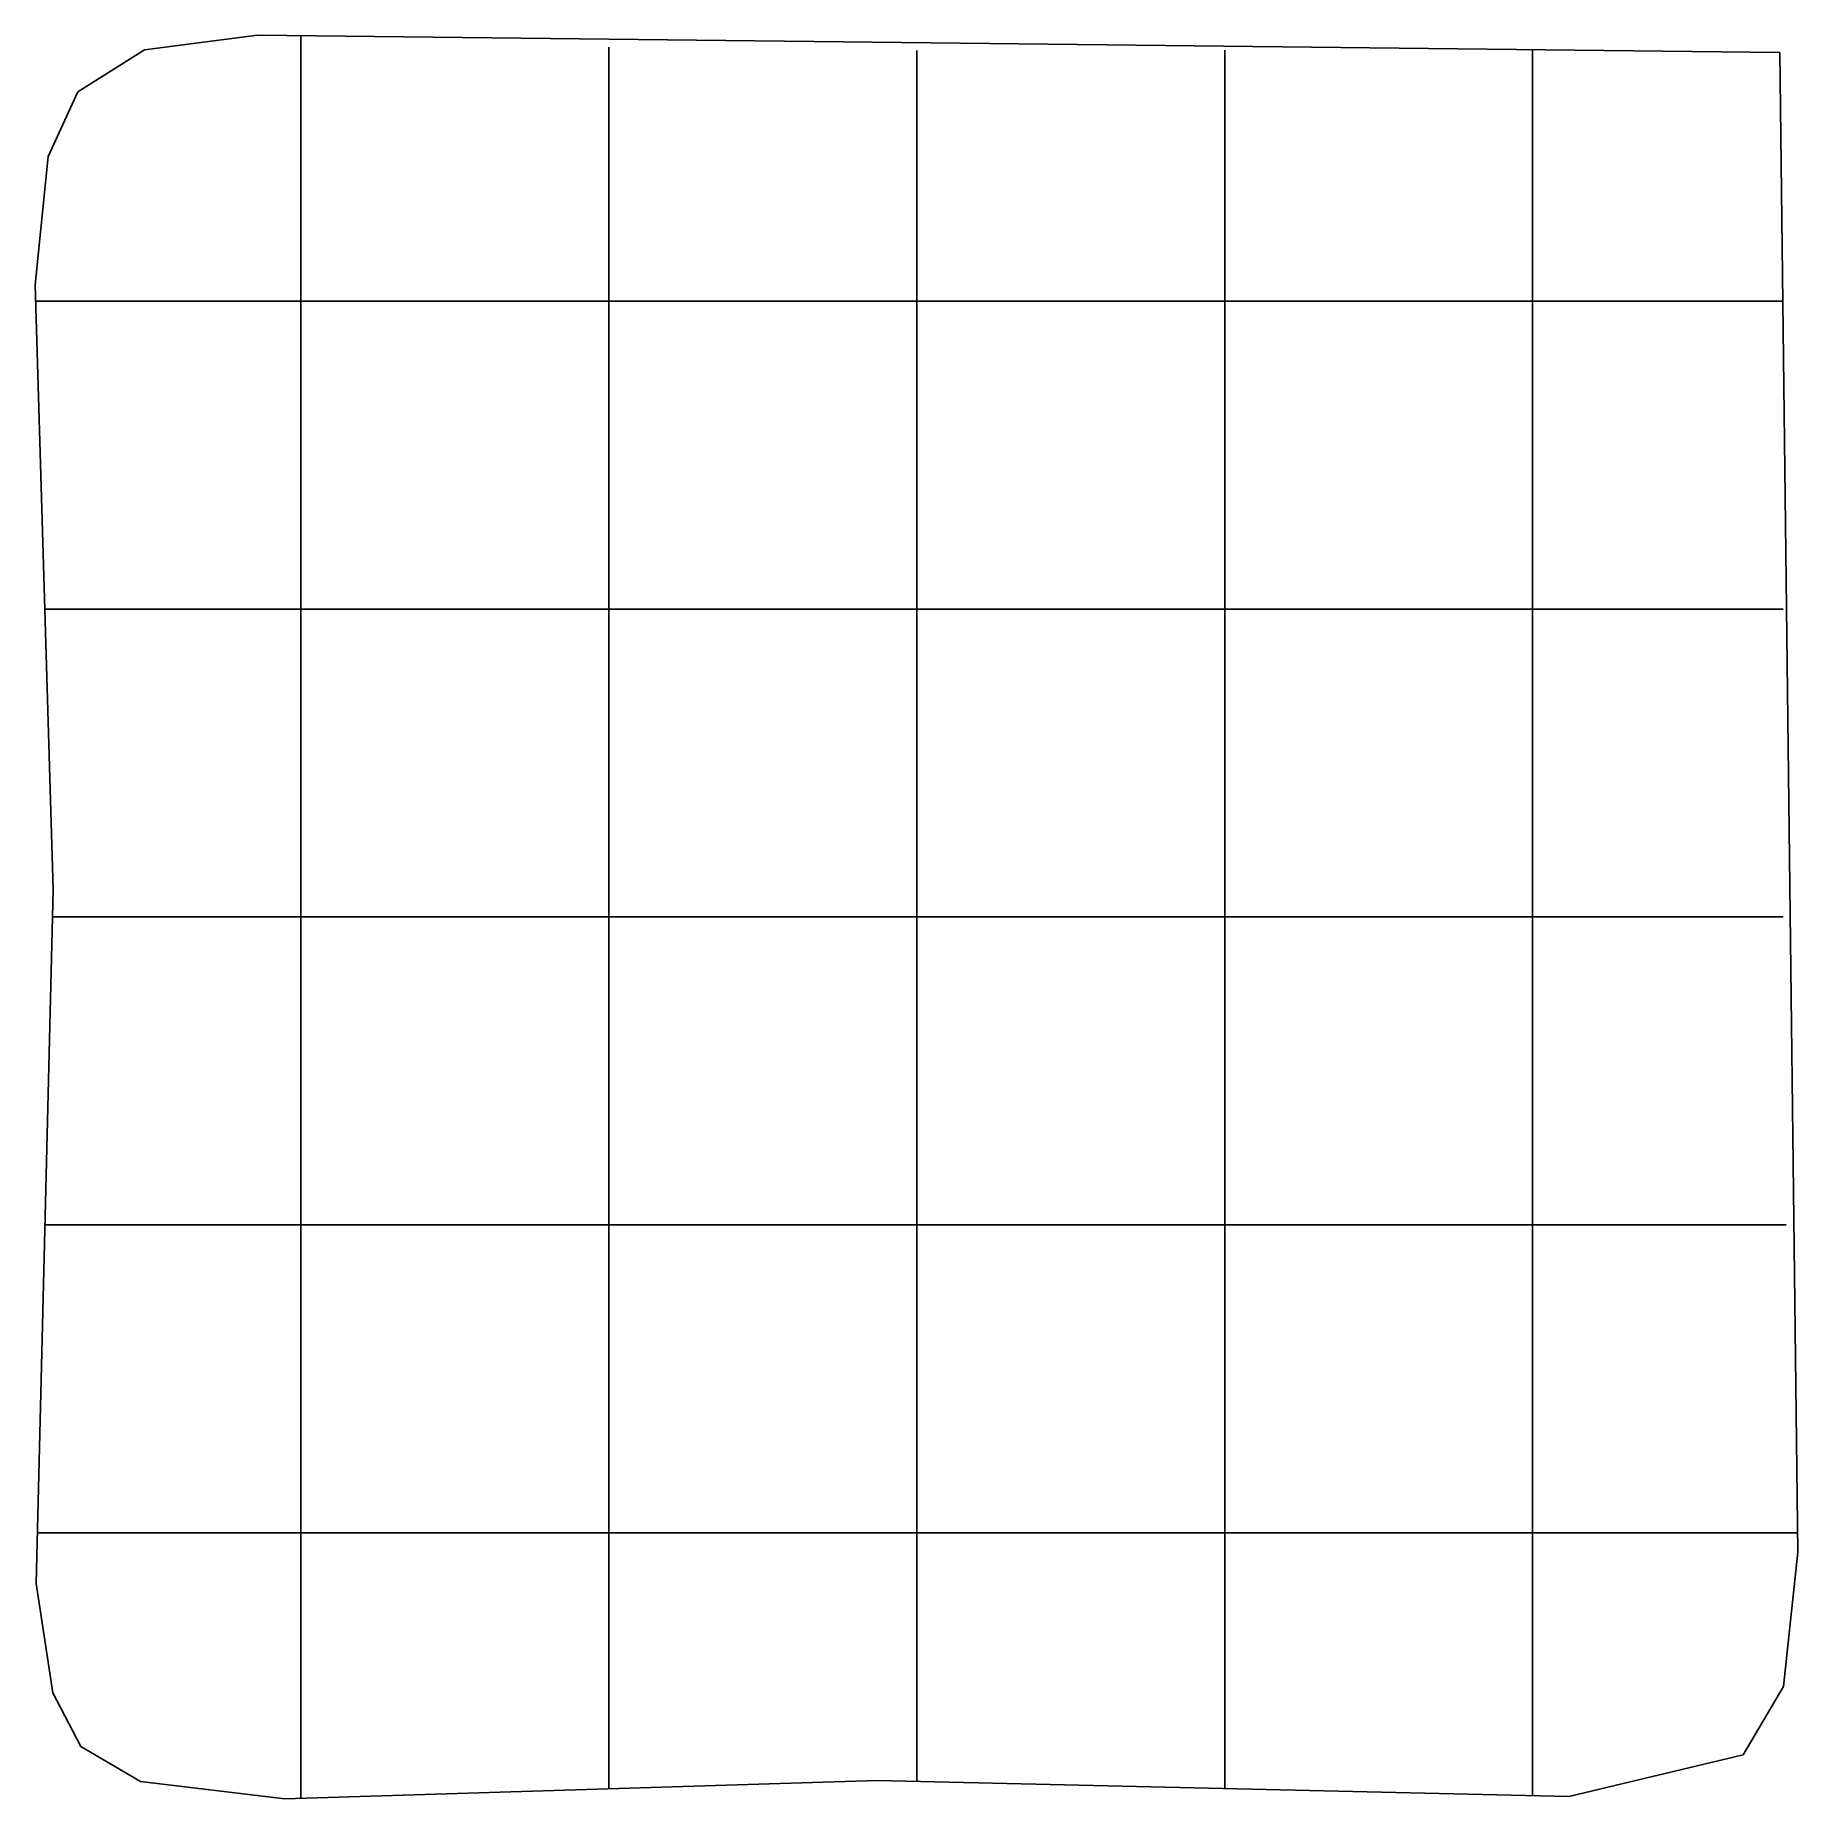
# Model space of a CAD drawing. Extents: x 0.4 to 14.7, y 0.4 to 14.8.
import ezdxf

# ---------------------------------------------------------------- set-up
doc = ezdxf.new("R2010")
doc.units = 0

msp = doc.modelspace()

# ---------------------------------------------------------------- linework, layer by layer
for p, q in [((1.324337, 14.63406), (2.242151, 14.751282)), ((1.324337, 14.63406), (2.242151, 14.751282)), ((2.242151, 14.751282), (14.600754, 14.610127)), ((2.242151, 14.751282), (14.600754, 14.610127)), ((0.783499, 14.291276), (1.324337, 14.63406)), ((0.783499, 14.291276), (1.324337, 14.63406)), ((2.592849, 14.626596), (2.592849, 14.742)), ((2.592849, 14.534231), (2.592849, 14.626596)), ((5.092849, 14.534328), (5.092849, 14.655)), ((7.592849, 14.510058), (7.592849, 14.628)), ((10.092849, 14.50879), (10.092849, 14.631)), ((12.592849, 14.513049), (12.592849, 14.635)), ((14.600754, 14.610127), (14.74491, 2.433923)), ((14.600754, 14.610127), (14.74491, 2.433923)), ((2.592849, 14.296562), (2.592849, 14.534231)), ((5.092849, 14.46237), (5.092849, 14.534328)), ((5.092849, 14.220159), (5.092849, 14.46237)), ((7.592849, 14.196141), (7.592849, 14.510058)), ((10.092849, 14.442166), (10.092849, 14.50879)), ((12.592849, 14.445544), (12.592849, 14.513049)), ((10.092849, 14.198816), (10.092849, 14.442166)), ((12.592849, 14.202381), (12.592849, 14.445544)), ((0.541827, 13.767304), (0.783499, 14.291276)), ((0.541827, 13.767304), (0.783499, 14.291276)), ((2.592849, 13.107423), (2.592849, 14.296562)), ((5.092849, 13.009104), (5.092849, 14.220159)), ((7.592849, 12.977885), (7.592849, 14.196141)), ((10.092849, 12.982067), (10.092849, 14.198816)), ((12.592849, 12.986565), (12.592849, 14.202381)), ((0.436713, 12.724442), (0.541827, 13.767304)), ((0.436713, 12.724442), (0.541827, 13.767304)), ((2.592849, 12.994123), (2.592849, 13.107423)), ((2.592849, 12.73949), (2.592849, 12.994123)), ((5.092849, 12.920884), (5.092849, 13.009104)), ((5.092849, 12.6654), (5.092849, 12.920884)), ((7.592849, 12.897039), (7.592849, 12.977885)), ((7.592849, 12.642406), (7.592849, 12.897039)), ((10.092849, 12.900445), (10.092849, 12.982067)), ((10.092849, 12.644961), (10.092849, 12.900445)), ((12.592849, 12.903852), (12.592849, 12.986565)), ((12.592849, 12.648368), (12.592849, 12.903852)), ((0.440076, 12.810265), (0.440076, 12.810265)), ((0.580837, 7.813887), (0.436713, 12.724442)), ((0.580837, 7.813887), (0.436713, 12.724442)), ((2.592849, 12.529671), (2.592849, 12.73949)), ((5.092849, 12.455581), (5.092849, 12.6654)), ((7.592849, 12.432587), (7.592849, 12.642406)), ((10.092849, 12.435142), (10.092849, 12.644961)), ((12.592849, 12.438548), (12.592849, 12.648368)), ((0.438, 12.592238), (0.553115, 12.592238)), ((0.438, 12.592238), (0.553115, 12.592238)), ((0.553115, 12.592238), (0.646711, 12.592238)), ((0.646711, 12.592238), (0.884098, 12.592238)), ((0.884098, 12.592238), (2.071031, 12.592238)), ((2.071031, 12.592238), (2.185768, 12.592238)), ((2.185768, 12.592238), (2.441252, 12.592238)), ((2.441252, 12.592238), (2.651071, 12.592238)), ((2.592849, 12.345078), (2.592849, 12.529671)), ((2.651071, 12.592238), (2.836064, 12.592238)), ((2.836064, 12.592238), (3.993462, 12.592238)), ((3.993462, 12.592238), (4.224941, 12.592238)), ((4.224941, 12.592238), (4.540707, 12.592238)), ((4.540707, 12.592238), (4.545682, 12.592238)), ((4.545682, 12.592238), (4.553802, 12.592238)), ((4.553802, 12.592238), (4.56735, 12.592238)), ((4.56735, 12.592238), (4.581746, 12.592238)), ((4.581746, 12.592238), (4.591274, 12.592238)), ((4.591274, 12.592238), (4.59675, 12.592238)), ((4.59675, 12.592238), (4.598968, 12.592238)), ((4.598968, 12.592238), (5.577032, 12.592238)), ((5.577032, 12.592238), (5.591475, 12.592238)), ((5.591475, 12.592238), (5.615047, 12.592238)), ((5.615047, 12.592238), (5.632081, 12.592238)), ((5.632081, 12.592238), (5.636138, 12.592238)), ((5.636138, 12.592238), (5.637854, 12.592238)), ((5.637854, 12.592238), (5.953343, 12.592238)), ((5.953343, 12.592238), (6.184822, 12.592238)), ((6.184822, 12.592238), (7.34222, 12.592238)), ((7.34222, 12.592238), (7.526413, 12.592238)), ((7.526413, 12.592238), (7.736232, 12.592238)), ((7.736232, 12.592238), (7.991716, 12.592238)), ((7.991716, 12.592238), (8.144703, 12.592238)), ((8.144703, 12.592238), (9.302101, 12.592238)), ((9.302101, 12.592238), (9.533581, 12.592238)), ((9.533581, 12.592238), (9.685768, 12.592238)), ((9.685768, 12.592238), (9.895587, 12.592238)), ((9.895587, 12.592238), (10.104584, 12.592238)), ((10.104584, 12.592238), (11.261982, 12.592238)), ((11.261982, 12.592238), (11.493462, 12.592238)), ((11.493462, 12.592238), (11.589639, 12.592238)), ((11.589639, 12.592238), (12.867058, 12.592238)), ((12.867058, 12.592238), (13.076877, 12.592238)), ((13.076877, 12.592238), (13.14849, 12.592238)), ((13.14849, 12.592238), (13.392118, 12.592238)), ((13.392118, 12.592238), (14.438092, 12.592238)), ((14.438092, 12.592238), (14.503399, 12.592238)), ((14.503399, 12.592238), (14.626, 12.592238)), ((2.592849, 11.186909), (2.592849, 12.345078)), ((5.092849, 12.277949), (5.092849, 12.455581)), ((7.592849, 12.257116), (7.592849, 12.432587)), ((10.092849, 12.259431), (10.092849, 12.435142)), ((12.592849, 12.262517), (12.592849, 12.438548)), ((5.092849, 11.120551), (5.092849, 12.277949)), ((7.592849, 11.098946), (7.592849, 12.257116)), ((10.092849, 11.102033), (10.092849, 12.259431)), ((12.592849, 11.105119), (12.592849, 12.262517)), ((2.592849, 10.956201), (2.592849, 11.186909)), ((5.092849, 10.889071), (5.092849, 11.120551)), ((7.592849, 10.868238), (7.592849, 11.098946)), ((10.092849, 10.870553), (10.092849, 11.102033)), ((12.592849, 10.87364), (12.592849, 11.105119)), ((2.592849, 10.640406), (2.592849, 10.956201)), ((5.092849, 10.577273), (5.092849, 10.889071)), ((7.592849, 10.557216), (7.592849, 10.868238)), ((10.092849, 10.559504), (10.092849, 10.870553)), ((12.592849, 10.562213), (12.592849, 10.87364)), ((2.592849, 10.638409), (2.592849, 10.640406)), ((2.592849, 10.634318), (2.592849, 10.638409)), ((2.592849, 10.621557), (2.592849, 10.634318)), ((2.592849, 10.59337), (2.592849, 10.621557)), ((2.592849, 10.581032), (2.592849, 10.59337)), ((2.592849, 9.602316), (2.592849, 10.581032)), ((5.092849, 10.574682), (5.092849, 10.577273)), ((5.092849, 10.567439), (5.092849, 10.574682)), ((5.092849, 10.547318), (5.092849, 10.567439)), ((5.092849, 10.530147), (5.092849, 10.547318)), ((5.092849, 10.511254), (5.092849, 10.530147)), ((5.092849, 10.494032), (5.092849, 10.511254)), ((5.092849, 9.515968), (5.092849, 10.494032)), ((7.592849, 10.555213), (7.592849, 10.557216)), ((7.592849, 10.547682), (7.592849, 10.555213)), ((7.592849, 10.540439), (7.592849, 10.547682)), ((7.592849, 10.520318), (7.592849, 10.540439)), ((7.592849, 10.507557), (7.592849, 10.520318)), ((7.592849, 10.47937), (7.592849, 10.507557)), ((7.592849, 10.468904), (7.592849, 10.47937)), ((7.592849, 10.466684), (7.592849, 10.468904)), ((7.592849, 9.487968), (7.592849, 10.466684)), ((10.092849, 10.5585), (10.092849, 10.559504)), ((10.092849, 10.550975), (10.092849, 10.5585)), ((10.092849, 10.535711), (10.092849, 10.550975)), ((10.092849, 10.527716), (10.092849, 10.535711)), ((10.092849, 10.523318), (10.092849, 10.527716)), ((10.092849, 10.506147), (10.092849, 10.523318)), ((10.092849, 10.50165), (10.092849, 10.506147)), ((10.092849, 10.487254), (10.092849, 10.50165)), ((10.092849, 10.47225), (10.092849, 10.487254)), ((10.092849, 10.470032), (10.092849, 10.47225)), ((10.092849, 9.491968), (10.092849, 10.470032)), ((12.592849, 10.554682), (12.592849, 10.562213)), ((12.592849, 10.551236), (12.592849, 10.554682)), ((12.592849, 10.527318), (12.592849, 10.551236)), ((12.592849, 10.510147), (12.592849, 10.527318)), ((12.592849, 10.50565), (12.592849, 10.510147)), ((12.592849, 10.491254), (12.592849, 10.50565)), ((12.592849, 10.474032), (12.592849, 10.491254)), ((12.592849, 9.495968), (12.592849, 10.474032)), ((0.514, 10.092238), (0.633667, 10.092238)), ((0.514, 10.092238), (0.633667, 10.092238)), ((0.633667, 10.092238), (0.709246, 10.092238)), ((0.709246, 10.092238), (0.950672, 10.092238)), ((0.950672, 10.092238), (2.157803, 10.092238)), ((2.157803, 10.092238), (2.25049, 10.092238)), ((2.25049, 10.092238), (2.505974, 10.092238)), ((2.505974, 10.092238), (2.715794, 10.092238)), ((2.715794, 10.092238), (2.894705, 10.092238)), ((2.894705, 10.092238), (4.052103, 10.092238)), ((4.052103, 10.092238), (4.283583, 10.092238)), ((4.283583, 10.092238), (4.595656, 10.092238)), ((4.595656, 10.092238), (4.597764, 10.092238)), ((4.597764, 10.092238), (4.621682, 10.092238)), ((4.621682, 10.092238), (4.638853, 10.092238)), ((4.638853, 10.092238), (4.64335, 10.092238)), ((4.64335, 10.092238), (4.657746, 10.092238)), ((4.657746, 10.092238), (4.674968, 10.092238)), ((4.674968, 10.092238), (5.653032, 10.092238)), ((5.653032, 10.092238), (5.657448, 10.092238)), ((5.657448, 10.092238), (5.672316, 10.092238)), ((5.672316, 10.092238), (5.686588, 10.092238)), ((5.686588, 10.092238), (5.691047, 10.092238)), ((5.691047, 10.092238), (6.011984, 10.092238)), ((6.011984, 10.092238), (6.243464, 10.092238)), ((6.243464, 10.092238), (7.400862, 10.092238)), ((7.400862, 10.092238), (7.591135, 10.092238)), ((7.591135, 10.092238), (7.800955, 10.092238)), ((7.800955, 10.092238), (8.056439, 10.092238)), ((8.056439, 10.092238), (8.203345, 10.092238)), ((8.203345, 10.092238), (9.360743, 10.092238)), ((9.360743, 10.092238), (9.495006, 10.092238)), ((9.495006, 10.092238), (9.75049, 10.092238)), ((9.75049, 10.092238), (9.96031, 10.092238)), ((9.96031, 10.092238), (10.163225, 10.092238)), ((10.163225, 10.092238), (11.320624, 10.092238)), ((11.320624, 10.092238), (11.552103, 10.092238)), ((11.552103, 10.092238), (11.654361, 10.092238)), ((11.654361, 10.092238), (12.931781, 10.092238)), ((12.931781, 10.092238), (13.1416, 10.092238)), ((13.1416, 10.092238), (13.210209, 10.092238)), ((13.210209, 10.092238), (13.453837, 10.092238)), ((13.453837, 10.092238), (14.155383, 10.092238)), ((14.155383, 10.092238), (14.626, 10.092238)), ((2.592849, 9.597897), (2.592849, 9.602316)), ((2.592849, 9.592467), (2.592849, 9.597897)), ((2.592849, 9.583017), (2.592849, 9.592467)), ((2.592849, 9.559579), (2.592849, 9.583017)), ((2.592849, 9.551366), (2.592849, 9.559579)), ((2.592849, 9.546919), (2.592849, 9.551366)), ((2.592849, 9.542862), (2.592849, 9.546919)), ((2.592849, 9.542288), (2.592849, 9.542862)), ((2.592849, 9.227028), (2.592849, 9.542288)), ((5.092849, 9.511552), (5.092849, 9.515968)), ((5.092849, 9.496684), (5.092849, 9.511552)), ((5.092849, 9.482412), (5.092849, 9.496684)), ((5.092849, 9.16067), (5.092849, 9.482412)), ((7.592849, 9.469017), (7.592849, 9.487968)), ((7.592849, 9.46393), (7.592849, 9.469017)), ((7.592849, 9.139066), (7.592849, 9.46393)), ((10.092849, 9.472684), (10.092849, 9.491968)), ((10.092849, 9.466265), (10.092849, 9.472684)), ((10.092849, 9.142152), (10.092849, 9.466265)), ((12.592849, 9.491552), (12.592849, 9.495968)), ((12.592849, 9.476684), (12.592849, 9.491552)), ((12.592849, 9.468937), (12.592849, 9.476684)), ((12.592849, 9.145238), (12.592849, 9.468937)), ((2.592849, 8.99632), (2.592849, 9.227028)), ((5.092849, 8.929191), (5.092849, 9.16067)), ((7.592849, 8.908357), (7.592849, 9.139066)), ((10.092849, 8.910672), (10.092849, 9.142152)), ((12.592849, 8.913759), (12.592849, 9.145238)), ((2.592849, 7.83815), (2.592849, 8.99632)), ((5.092849, 7.771792), (5.092849, 8.929191)), ((7.592849, 7.750188), (7.592849, 8.908357)), ((10.092849, 7.753274), (10.092849, 8.910672)), ((12.592849, 7.75636), (12.592849, 8.913759)), ((0.445084, 2.1811), (0.580837, 7.813887)), ((0.445084, 2.1811), (0.580837, 7.813887)), ((2.592849, 7.653477), (2.592849, 7.83815)), ((5.092849, 7.580239), (5.092849, 7.771792)), ((7.592849, 7.556394), (7.592849, 7.750188)), ((10.092849, 7.5598), (10.092849, 7.753274)), ((12.592849, 7.563206), (12.592849, 7.75636)), ((0.576, 7.592238), (0.684333, 7.592238)), ((0.576, 7.592238), (0.684333, 7.592238)), ((0.684333, 7.592238), (1.005919, 7.592238)), ((1.005919, 7.592238), (2.228732, 7.592238)), ((2.228732, 7.592238), (2.304142, 7.592238)), ((2.304142, 7.592238), (2.558774, 7.592238)), ((2.558774, 7.592238), (2.768594, 7.592238)), ((2.592849, 7.443658), (2.592849, 7.653477)), ((2.768594, 7.592238), (2.942544, 7.592238)), ((2.942544, 7.592238), (4.100714, 7.592238)), ((4.100714, 7.592238), (4.331422, 7.592238)), ((4.331422, 7.592238), (4.641906, 7.592238)), ((4.641906, 7.592238), (4.656318, 7.592238)), ((4.656318, 7.592238), (4.671591, 7.592238)), ((4.671591, 7.592238), (4.683682, 7.592238)), ((4.683682, 7.592238), (4.696443, 7.592238)), ((4.696443, 7.592238), (4.72463, 7.592238)), ((4.72463, 7.592238), (4.735096, 7.592238)), ((4.735096, 7.592238), (4.737316, 7.592238)), ((4.737316, 7.592238), (5.716032, 7.592238)), ((5.716032, 7.592238), (5.725533, 7.592238)), ((5.725533, 7.592238), (5.730138, 7.592238)), ((5.730138, 7.592238), (5.733274, 7.592238)), ((5.733274, 7.592238), (6.060595, 7.592238)), ((6.060595, 7.592238), (6.291303, 7.592238)), ((6.291303, 7.592238), (7.449473, 7.592238)), ((7.449473, 7.592238), (7.644787, 7.592238)), ((7.644787, 7.592238), (7.854606, 7.592238)), ((7.854606, 7.592238), (8.109239, 7.592238)), ((8.109239, 7.592238), (8.251184, 7.592238)), ((8.251184, 7.592238), (9.409354, 7.592238)), ((9.409354, 7.592238), (9.548658, 7.592238)), ((9.548658, 7.592238), (9.80329, 7.592238)), ((9.80329, 7.592238), (10.01311, 7.592238)), ((10.01311, 7.592238), (10.211065, 7.592238)), ((10.211065, 7.592238), (11.369234, 7.592238)), ((11.369234, 7.592238), (11.599942, 7.592238)), ((11.599942, 7.592238), (11.93106, 7.592238)), ((11.93106, 7.592238), (11.935096, 7.592238)), ((11.935096, 7.592238), (11.937316, 7.592238)), ((11.937316, 7.592238), (12.916032, 7.592238)), ((12.916032, 7.592238), (12.934983, 7.592238)), ((12.934983, 7.592238), (12.958421, 7.592238)), ((12.958421, 7.592238), (12.966634, 7.592238)), ((12.966634, 7.592238), (12.971081, 7.592238)), ((12.971081, 7.592238), (12.979164, 7.592238)), ((12.979164, 7.592238), (12.986974, 7.592238)), ((12.986974, 7.592238), (12.994819, 7.592238)), ((12.994819, 7.592238), (13.005504, 7.592238)), ((13.005504, 7.592238), (13.012835, 7.592238)), ((13.012835, 7.592238), (13.019206, 7.592238)), ((13.019206, 7.592238), (13.261371, 7.592238)), ((13.261371, 7.592238), (13.504186, 7.592238)), ((13.504186, 7.592238), (14.438092, 7.592238)), ((14.438092, 7.592238), (14.503399, 7.592238)), ((14.503399, 7.592238), (14.626, 7.592238)), ((5.092849, 7.370419), (5.092849, 7.580239)), ((7.592849, 7.346574), (7.592849, 7.556394)), ((10.092849, 7.349981), (10.092849, 7.5598)), ((12.592849, 7.353387), (12.592849, 7.563206)), ((2.592849, 7.189026), (2.592849, 7.443658)), ((5.092849, 7.114935), (5.092849, 7.370419)), ((7.592849, 7.091942), (7.592849, 7.346574)), ((10.092849, 7.094497), (10.092849, 7.349981)), ((12.592849, 7.097903), (12.592849, 7.353387)), ((2.592849, 7.036439), (2.592849, 7.189026)), ((2.592849, 5.878269), (2.592849, 7.036439)), ((5.092849, 6.96931), (5.092849, 7.114935)), ((7.592849, 6.948477), (7.592849, 7.091942)), ((10.092849, 6.950791), (10.092849, 7.094497)), ((12.592849, 6.953878), (12.592849, 7.097903)), ((5.092849, 5.811912), (5.092849, 6.96931)), ((7.592849, 5.790307), (7.592849, 6.948477)), ((10.092849, 5.793393), (10.092849, 6.950791)), ((12.592849, 5.79648), (12.592849, 6.953878)), ((2.592849, 5.647561), (2.592849, 5.878269)), ((5.092849, 5.676368), (5.092849, 5.811912)), ((7.592849, 5.652523), (7.592849, 5.790307)), ((10.092849, 5.655929), (10.092849, 5.793393)), ((12.592849, 5.659335), (12.592849, 5.79648)), ((2.592849, 5.494974), (2.592849, 5.647561)), ((5.092849, 5.420884), (5.092849, 5.676368)), ((7.592849, 5.403852), (7.592849, 5.652523)), ((10.092849, 5.400445), (10.092849, 5.655929)), ((12.592849, 5.403852), (12.592849, 5.659335)), ((2.592849, 5.285155), (2.592849, 5.494974)), ((5.092849, 5.211065), (5.092849, 5.420884)), ((7.592849, 5.39789), (7.592849, 5.403852)), ((7.592849, 5.188071), (7.592849, 5.39789)), ((10.092849, 5.190626), (10.092849, 5.400445)), ((12.592849, 5.194032), (12.592849, 5.403852)), ((2.592849, 5.076558), (2.592849, 5.285155)), ((5.092849, 5.009429), (5.092849, 5.211065)), ((7.592849, 4.988596), (7.592849, 5.188071)), ((10.092849, 4.990911), (10.092849, 5.190626)), ((12.592849, 4.993997), (12.592849, 5.194032)), ((0.513, 5.092238), (0.649879, 5.092238)), ((0.513, 5.092238), (0.649879, 5.092238)), ((0.649879, 5.092238), (0.949868, 5.092238)), ((0.949868, 5.092238), (2.157803, 5.092238)), ((2.157803, 5.092238), (2.25049, 5.092238)), ((2.25049, 5.092238), (2.505123, 5.092238)), ((2.505123, 5.092238), (2.714942, 5.092238)), ((2.592849, 3.918388), (2.592849, 5.076558)), ((2.714942, 5.092238), (2.893933, 5.092238)), ((2.893933, 5.092238), (4.052103, 5.092238)), ((4.052103, 5.092238), (4.282811, 5.092238)), ((4.282811, 5.092238), (4.594656, 5.092238)), ((4.594656, 5.092238), (4.597059, 5.092238)), ((4.597059, 5.092238), (4.608591, 5.092238)), ((4.608591, 5.092238), (4.620682, 5.092238)), ((4.620682, 5.092238), (4.633443, 5.092238)), ((4.633443, 5.092238), (4.66163, 5.092238)), ((4.66163, 5.092238), (4.672096, 5.092238)), ((4.672096, 5.092238), (4.674316, 5.092238)), ((4.674316, 5.092238), (5.653032, 5.092238)), ((5.653032, 5.092238), (5.671983, 5.092238)), ((5.671983, 5.092238), (5.686264, 5.092238)), ((5.686264, 5.092238), (5.690727, 5.092238)), ((5.690727, 5.092238), (6.011984, 5.092238)), ((6.011984, 5.092238), (6.242692, 5.092238)), ((6.242692, 5.092238), (7.400862, 5.092238)), ((7.400862, 5.092238), (7.591135, 5.092238)), ((7.591135, 5.092238), (7.800955, 5.092238)), ((7.800955, 5.092238), (8.055587, 5.092238)), ((8.055587, 5.092238), (8.202573, 5.092238)), ((8.202573, 5.092238), (8.249082, 5.092238)), ((8.249082, 5.092238), (9.360743, 5.092238)), ((9.360743, 5.092238), (9.495006, 5.092238)), ((9.495006, 5.092238), (9.749639, 5.092238)), ((9.749639, 5.092238), (9.959458, 5.092238)), ((9.959458, 5.092238), (10.162454, 5.092238)), ((10.162454, 5.092238), (11.320624, 5.092238)), ((11.320624, 5.092238), (11.551332, 5.092238)), ((11.551332, 5.092238), (11.65351, 5.092238)), ((11.65351, 5.092238), (12.931781, 5.092238)), ((12.931781, 5.092238), (13.1416, 5.092238)), ((13.1416, 5.092238), (13.217011, 5.092238)), ((13.217011, 5.092238), (13.458655, 5.092238)), ((13.458655, 5.092238), (14.459173, 5.092238)), ((14.459173, 5.092238), (14.530011, 5.092238)), ((14.530011, 5.092238), (14.651, 5.092238)), ((5.092849, 3.852031), (5.092849, 5.009429)), ((7.592849, 3.830426), (7.592849, 4.988596)), ((10.092849, 3.833512), (10.092849, 4.990911)), ((12.592849, 3.836599), (12.592849, 4.993997)), ((2.592849, 3.68768), (2.592849, 3.918388)), ((5.092849, 3.620551), (5.092849, 3.852031)), ((7.592849, 3.599718), (7.592849, 3.830426)), ((10.092849, 3.602033), (10.092849, 3.833512)), ((12.592849, 3.605119), (12.592849, 3.836599)), ((2.592849, 3.591103), (2.592849, 3.68768)), ((2.592849, 2.312832), (2.592849, 3.591103)), ((5.092849, 3.517013), (5.092849, 3.620551)), ((7.592849, 3.270257), (7.592849, 3.599718)), ((10.092849, 3.272944), (10.092849, 3.602033)), ((12.592849, 3.276214), (12.592849, 3.605119)), ((5.092849, 2.239594), (5.092849, 3.517013)), ((7.592849, 2.217026), (7.592849, 3.270257)), ((10.092849, 2.211318), (10.092849, 3.272944)), ((12.592849, 2.208004), (12.592849, 3.276214)), ((0.45, 2.592238), (0.608025, 2.592238)), ((0.45, 2.592238), (0.608025, 2.592238)), ((0.608025, 2.592238), (0.894601, 2.592238)), ((0.894601, 2.592238), (2.085978, 2.592238)), ((2.085978, 2.592238), (2.196839, 2.592238)), ((2.196839, 2.592238), (2.451471, 2.592238)), ((2.451471, 2.592238), (2.66129, 2.592238)), ((2.66129, 2.592238), (2.845323, 2.592238)), ((2.845323, 2.592238), (4.003493, 2.592238)), ((4.003493, 2.592238), (4.234201, 2.592238)), ((4.234201, 2.592238), (4.549272, 2.592238)), ((4.549272, 2.592238), (4.557682, 2.592238)), ((4.557682, 2.592238), (4.570443, 2.592238)), ((4.570443, 2.592238), (4.59863, 2.592238)), ((4.59863, 2.592238), (4.609096, 2.592238)), ((4.609096, 2.592238), (4.611316, 2.592238)), ((4.611316, 2.592238), (5.590032, 2.592238)), ((5.590032, 2.592238), (5.608983, 2.592238)), ((5.608983, 2.592238), (5.632421, 2.592238)), ((5.632421, 2.592238), (5.640634, 2.592238)), ((5.640634, 2.592238), (5.645081, 2.592238)), ((5.645081, 2.592238), (5.647101, 2.592238)), ((5.647101, 2.592238), (5.963373, 2.592238)), ((5.963373, 2.592238), (6.194081, 2.592238)), ((6.194081, 2.592238), (7.352251, 2.592238)), ((7.352251, 2.592238), (7.537484, 2.592238)), ((7.537484, 2.592238), (7.747303, 2.592238)), ((7.747303, 2.592238), (8.001935, 2.592238)), ((8.001935, 2.592238), (8.153962, 2.592238)), ((8.153962, 2.592238), (9.312132, 2.592238)), ((9.312132, 2.592238), (9.54284, 2.592238)), ((9.54284, 2.592238), (9.695987, 2.592238)), ((9.695987, 2.592238), (9.905806, 2.592238)), ((9.905806, 2.592238), (10.113843, 2.592238)), ((10.113843, 2.592238), (11.272013, 2.592238)), ((11.272013, 2.592238), (11.502721, 2.592238)), ((11.502721, 2.592238), (11.599858, 2.592238)), ((11.599858, 2.592238), (12.878129, 2.592238)), ((12.878129, 2.592238), (13.087948, 2.592238)), ((13.087948, 2.592238), (13.19343, 2.592238)), ((13.19343, 2.592238), (13.430531, 2.592238)), ((13.430531, 2.592238), (14.531979, 2.592238)), ((14.531979, 2.592238), (14.623364, 2.592238)), ((14.623364, 2.592238), (14.739, 2.592238)), ((2.592849, 2.103013), (2.592849, 2.312832)), ((14.74491, 2.433923), (14.628813, 1.344247)), ((14.74491, 2.433923), (14.628813, 1.344247)), ((0.578542, 1.29364), (0.445084, 2.1811)), ((0.578542, 1.29364), (0.445084, 2.1811)), ((5.092849, 2.029774), (5.092849, 2.239594)), ((7.592849, 2.209181), (7.592849, 2.217026)), ((7.592849, 2.198496), (7.592849, 2.209181)), ((7.592849, 2.184515), (7.592849, 2.198496)), ((7.592849, 2.179965), (7.592849, 2.184515)), ((7.592849, 1.943161), (7.592849, 2.179965)), ((10.092849, 2.209468), (10.092849, 2.211318)), ((10.092849, 2.205812), (10.092849, 2.209468)), ((10.092849, 2.202209), (10.092849, 2.205812)), ((10.092849, 2.198661), (10.092849, 2.202209)), ((10.092849, 2.188515), (10.092849, 2.198661)), ((10.092849, 2.182954), (10.092849, 2.188515)), ((10.092849, 1.930424), (10.092849, 2.182954)), ((12.592849, 2.206209), (12.592849, 2.208004)), ((12.592849, 2.192236), (12.592849, 2.206209)), ((12.592849, 2.186041), (12.592849, 2.192236)), ((12.592849, 1.915893), (12.592849, 2.186041)), ((2.592849, 1.994067), (2.592849, 2.103013)), ((5.092849, 1.95003), (5.092849, 2.029774)), ((2.592849, 1.757472), (2.592849, 1.994067)), ((5.092849, 1.708455), (5.092849, 1.95003)), ((7.592849, 1.699621), (7.592849, 1.943161)), ((10.092849, 1.688898), (10.092849, 1.930424)), ((12.592849, 1.6775), (12.592849, 1.915893)), ((2.592849, 0.645711), (2.592849, 1.757472)), ((5.092849, 1.074881), (5.092849, 1.708455)), ((7.592849, 0.759669), (7.592849, 1.699621)), ((10.092849, 0.709915), (10.092849, 1.688898)), ((12.592849, 0.660357), (12.592849, 1.6775)), ((0.806799, 0.85731), (0.578542, 1.29364)), ((0.806799, 0.85731), (0.578542, 1.29364)), ((14.628813, 1.344247), (14.302465, 0.789754)), ((14.628813, 1.344247), (14.302465, 0.789754)), ((5.092849, 0.516), (5.092849, 1.074881)), ((5.092849, 0.516), (5.092849, 1.074881)), ((1.290277, 0.573582), (0.806799, 0.85731)), ((1.290277, 0.573582), (0.806799, 0.85731)), ((7.592849, 0.69778), (7.592849, 0.759669)), ((14.302465, 0.789754), (12.886583, 0.45008)), ((14.302465, 0.789754), (12.886583, 0.45008)), ((2.463892, 0.432881), (1.290277, 0.573582)), ((2.463892, 0.432881), (1.290277, 0.573582)), ((7.272781, 0.581517), (2.463892, 0.432881)), ((7.272781, 0.581517), (2.463892, 0.432881)), ((2.592849, 0.552115), (2.592849, 0.645711)), ((12.886583, 0.45008), (7.272781, 0.581517)), ((12.886583, 0.45008), (7.272781, 0.581517)), ((7.592849, 0.574), (7.592849, 0.69778)), ((7.592849, 0.574), (7.592849, 0.69778)), ((10.092849, 0.634792), (10.092849, 0.709915)), ((10.092849, 0.515), (10.092849, 0.634792)), ((10.092849, 0.515), (10.092849, 0.634792)), ((12.592849, 0.571162), (12.592849, 0.660357)), ((2.463892, 0.432881), (2.463892, 0.432881)), ((2.463892, 0.432881), (2.463892, 0.432881)), ((2.592849, 0.437), (2.592849, 0.552115)), ((2.592849, 0.437), (2.592849, 0.552115)), ((6.106776, 0.548172), (6.106776, 0.548172)), ((12.592849, 0.455), (12.592849, 0.571162)), ((12.592849, 0.455), (12.592849, 0.571162))]:
    msp.add_line(p, q)

doc.saveas('drawing.dxf')
